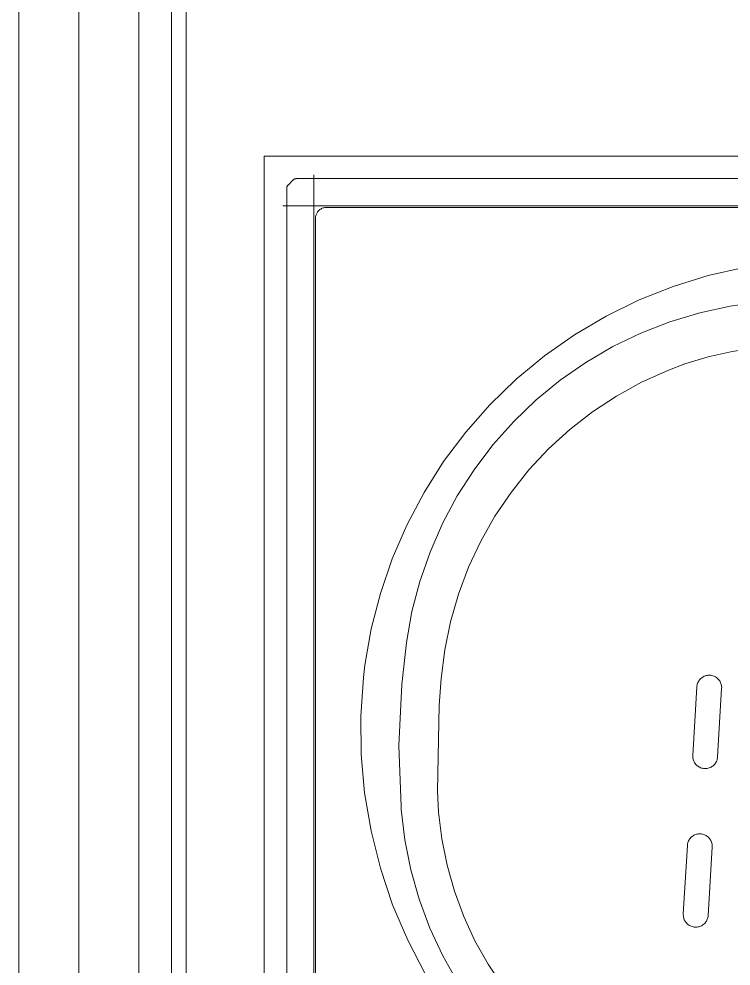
# Model space of a CAD drawing. Units: millimetres at full size, sheet at 1:30. Extents: x -17796 to 21385, y -23279 to 7734.
# Drawn here: x 19446 to 19903, y 1662 to 2270 of the extents above; entities that cross this region are included whole.
import ezdxf

# ---------------------------------------------------------------- set-up
doc = ezdxf.new("R2010")
doc.units = ezdxf.units.MM
doc.header["$LTSCALE"] = 30
doc.linetypes.add('USER9', pattern=[2.3, 2, -0.1, 0.1, -0.1])
for name, color, linetype, lineweight in [('0-1_(W)電灯', 253, 'Continuous', 18), ('0-A_RC壁', 21, 'Continuous', 18), ('0-C_0_4P', 4, 'Continuous', 18), ('0-D_破線', 30, 'Continuous', 18), ('1-F_衛生陶器・住設', 2, 'USER9', 18)]:
    doc.layers.add(name, color=color, linetype=linetype, lineweight=lineweight)

msp = doc.modelspace()

# ---------------------------------------------------------------- linework, layer by layer
at = {"layer": '0-1_(W)電灯'}
for p, q in [((19603.07, 1012.46), (19603.07, 2181.96)), ((20784.07, 2181.96), (19603.07, 2181.96)), ((19618.45, 2163.33), (19621.69, 2166.58)), ((20784.07, 2167.46), (19623.81, 2167.46)), ((20784.07, 2167.46), (19632.57, 2167.46)), ((19635.07, 2149.96), (19635.07, 2169.96)), ((19617.57, 2161.21), (19617.57, 2152.45)), ((19617.57, 2152.45), (19617.57, 1510.96)), ((19617.57, 1510.96), (19617.57, 2152.45)), ((19635.07, 2149.96), (19615.07, 2149.96)), ((19635.07, 2149.96), (19935.07, 2149.96)), ((19635.07, 1449.96), (19635.07, 2149.96)), ((20784.07, 2148.95), (19643.08, 2148.95)), ((19636.08, 1455.72), (19636.08, 2141.95)), ((19878.39, 1797.24), (19881, 1841.16)), ((19896.97, 1840.21), (19894.36, 1796.29)), ((19896.98, 1840.84), (19896.97, 1840.21)), ((19878.37, 1796.61), (19878.39, 1797.24)), ((19872.34, 1695.41), (19874.95, 1739.34)), ((19890.93, 1739.01), (19890.92, 1738.39)), ((19890.92, 1738.39), (19888.31, 1694.46)), ((19872.32, 1694.79), (19872.34, 1695.41))]:
    msp.add_line(p, q, dxfattribs=at)
for points in [[(19621.69, 2166.58), (19621.86, 2166.74), (19622.05, 2166.88), (19622.24, 2167.01), (19622.45, 2167.13), (19622.66, 2167.23), (19622.88, 2167.31), (19623.11, 2167.37), (19623.34, 2167.42), (19623.58, 2167.45), (19623.81, 2167.46)], [(19617.57, 2161.21), (19617.58, 2161.45), (19617.61, 2161.68), (19617.65, 2161.91), (19617.72, 2162.14), (19617.8, 2162.36), (19617.9, 2162.57), (19618.01, 2162.78), (19618.14, 2162.98), (19618.29, 2163.16), (19618.45, 2163.33)], [(19636.08, 2141.95), (19636.1, 2142.5), (19636.16, 2143.04), (19636.27, 2143.58), (19636.42, 2144.11), (19636.61, 2144.63), (19636.84, 2145.12), (19637.11, 2145.6), (19637.41, 2146.06), (19637.75, 2146.49), (19638.13, 2146.9), (19638.53, 2147.27), (19638.96, 2147.61), (19639.42, 2147.91), (19639.9, 2148.18), (19640.4, 2148.41), (19640.91, 2148.6), (19641.44, 2148.75), (19641.98, 2148.86), (19642.53, 2148.92), (19643.08, 2148.95)], [(19667.87, 1855.15), (19671.92, 1878.35), (19677.78, 1901.17), (19685.41, 1923.46), (19694.76, 1945.07), (19705.78, 1965.89), (19718.4, 1985.78), (19732.55, 2004.62), (19748.12, 2022.29), (19765.04, 2038.68), (19783.19, 2053.7), (19802.46, 2067.25), (19822.73, 2079.24), (19843.89, 2089.6), (19865.79, 2098.27), (19888.3, 2105.2), (19911.29, 2110.34), (19934.61, 2113.66), (19954.69, 2115.04)], [(19694.48, 1869.77), (19698.02, 1889.48), (19703.1, 1908.85), (19709.68, 1927.76), (19717.72, 1946.1), (19727.18, 1963.75), (19737.99, 1980.6), (19750.09, 1996.55), (19763.41, 2011.5), (19777.85, 2025.37), (19793.34, 2038.05), (19809.78, 2049.49), (19827.07, 2059.59), (19845.09, 2068.31), (19863.74, 2075.59), (19882.91, 2081.38), (19902.47, 2085.65), (19922.31, 2088.38), (19937.53, 2089.4)], [(19873.38, 2048.54), (19888.39, 2053.14), (19903.72, 2056.55), (19919.27, 2058.74), (19934.95, 2059.71), (19950.65, 2059.44), (19966.17, 2057.96)], [(19716.81, 1846.59), (19719.09, 1864.9), (19722.8, 1882.97), (19727.92, 1900.7), (19734.41, 1917.98), (19742.23, 1934.68), (19751.35, 1950.73), (19761.69, 1966.01), (19773.21, 1980.43), (19785.81, 1993.9), (19799.44, 2006.35), (19814, 2017.68), (19829.4, 2027.84), (19845.56, 2036.76), (19862.36, 2044.38), (19873.38, 2048.54)], [(19691.03, 1764.31), (19689.71, 1803.55), (19691.47, 1842.77), (19694.48, 1869.77)], [(19719.9, 1635.63), (19706.77, 1656.59), (19695.33, 1678.52), (19685.63, 1701.28), (19677.76, 1724.72), (19671.75, 1748.71), (19667.64, 1773.1), (19665.45, 1797.74), (19665.2, 1822.47), (19666.9, 1847.15), (19667.87, 1855.15)], [(19881, 1841.16), (19881.06, 1841.78), (19881.17, 1842.4), (19881.33, 1843.01), (19881.53, 1843.6), (19881.79, 1844.18), (19882.08, 1844.73), (19882.42, 1845.26), (19882.8, 1845.76), (19883.22, 1846.23), (19883.67, 1846.67), (19884.16, 1847.06), (19884.67, 1847.42), (19885.21, 1847.74), (19885.78, 1848.01), (19886.36, 1848.24), (19886.97, 1848.43), (19887.58, 1848.56), (19888.2, 1848.65), (19888.83, 1848.68), (19889.46, 1848.67), (19890.08, 1848.61), (19890.7, 1848.5), (19891.31, 1848.34), (19891.9, 1848.13), (19892.48, 1847.88), (19893.03, 1847.58), (19893.56, 1847.25), (19894.06, 1846.87), (19894.53, 1846.45), (19894.96, 1846), (19895.36, 1845.51), (19895.72, 1844.99), (19896.04, 1844.45), (19896.31, 1843.89), (19896.54, 1843.3), (19896.72, 1842.7), (19896.86, 1842.09), (19896.94, 1841.46), (19896.98, 1840.84)], [(19714.43, 1774.29), (19715.55, 1829.24), (19716.81, 1846.59)], [(19894.36, 1796.29), (19894.3, 1795.66), (19894.19, 1795.04), (19894.03, 1794.44), (19893.82, 1793.84), (19893.57, 1793.27), (19893.27, 1792.71), (19892.93, 1792.18), (19892.55, 1791.68), (19892.14, 1791.21), (19891.68, 1790.78), (19891.2, 1790.38), (19890.68, 1790.02), (19890.14, 1789.7), (19889.57, 1789.43), (19888.99, 1789.2), (19888.39, 1789.02), (19887.77, 1788.89), (19887.15, 1788.8), (19886.53, 1788.76), (19885.9, 1788.78), (19885.27, 1788.84), (19884.65, 1788.95), (19884.05, 1789.11), (19883.45, 1789.31), (19882.88, 1789.56), (19882.32, 1789.86), (19881.79, 1790.2), (19881.29, 1790.58), (19880.82, 1791), (19880.39, 1791.45), (19879.99, 1791.94), (19879.63, 1792.45), (19879.31, 1792.99), (19879.04, 1793.56), (19878.81, 1794.14), (19878.63, 1794.74), (19878.5, 1795.36), (19878.41, 1795.98), (19878.37, 1796.61)], [(19900.32, 1561.07), (19883.37, 1564.41), (19866.74, 1569.07), (19850.52, 1575.02), (19834.82, 1582.23), (19819.74, 1590.65), (19805.36, 1600.22), (19791.78, 1610.89), (19779.07, 1622.6), (19767.33, 1635.27), (19756.61, 1648.81), (19746.99, 1663.16), (19738.53, 1678.22), (19731.27, 1693.9), (19725.26, 1710.09), (19720.55, 1726.71), (19717.15, 1743.65), (19715.09, 1760.8), (19714.43, 1774.29)], [(19901.74, 1535.54), (19882.48, 1539.33), (19863.58, 1544.62), (19845.15, 1551.38), (19827.3, 1559.56), (19810.16, 1569.12), (19793.82, 1580), (19778.38, 1592.12), (19763.94, 1605.41), (19750.58, 1619.8), (19738.4, 1635.19), (19727.46, 1651.5), (19717.84, 1668.6), (19709.58, 1686.41), (19702.75, 1704.82), (19697.39, 1723.7), (19693.52, 1742.94), (19691.17, 1762.43), (19691.03, 1764.31)], [(19874.95, 1739.34), (19875.01, 1739.96), (19875.12, 1740.58), (19875.28, 1741.19), (19875.49, 1741.78), (19875.74, 1742.36), (19876.03, 1742.91), (19876.37, 1743.44), (19876.75, 1743.94), (19877.17, 1744.41), (19877.62, 1744.84), (19878.11, 1745.24), (19878.62, 1745.6), (19879.17, 1745.92), (19879.73, 1746.19), (19880.32, 1746.42), (19880.92, 1746.6), (19881.53, 1746.74), (19882.15, 1746.82), (19882.78, 1746.86), (19883.41, 1746.85), (19884.03, 1746.79), (19884.65, 1746.67), (19885.26, 1746.52), (19885.85, 1746.31), (19886.43, 1746.06), (19886.98, 1745.76), (19887.51, 1745.42), (19888.01, 1745.04), (19888.48, 1744.63), (19888.92, 1744.17), (19889.31, 1743.69), (19889.67, 1743.17), (19889.99, 1742.63), (19890.26, 1742.06), (19890.49, 1741.48), (19890.68, 1740.88), (19890.81, 1740.26), (19890.9, 1739.64), (19890.93, 1739.01)], [(19888.31, 1694.46), (19888.25, 1693.84), (19888.14, 1693.22), (19887.98, 1692.61), (19887.77, 1692.02), (19887.52, 1691.44), (19887.22, 1690.89), (19886.88, 1690.36), (19886.51, 1689.86), (19886.09, 1689.39), (19885.63, 1688.96), (19885.15, 1688.56), (19884.63, 1688.2), (19884.09, 1687.88), (19883.53, 1687.61), (19882.94, 1687.38), (19882.34, 1687.2), (19881.73, 1687.06), (19881.1, 1686.98), (19880.48, 1686.94), (19879.85, 1686.95), (19879.22, 1687.01), (19878.61, 1687.13), (19878, 1687.28), (19877.4, 1687.49), (19876.83, 1687.74), (19876.28, 1688.04), (19875.75, 1688.38), (19875.25, 1688.76), (19874.78, 1689.17), (19874.34, 1689.63), (19873.94, 1690.11), (19873.58, 1690.63), (19873.27, 1691.17), (19872.99, 1691.74), (19872.76, 1692.32), (19872.58, 1692.92), (19872.45, 1693.54), (19872.36, 1694.16), (19872.32, 1694.79)]]:
    msp.add_lwpolyline(points, dxfattribs=at)
at = {"layer": '0-A_RC壁'}
msp.add_line((19484.07, 2430.96), (19484.07, -4319.04), dxfattribs=at)
at = {"layer": '0-C_0_4P'}
for p, q in [((19543.57, 2430.96), (19543.57, -4319.04)), ((19553.07, 2430.96), (19553.07, -4319.04))]:
    msp.add_line(p, q, dxfattribs=at)
at = {"layer": '0-D_破線'}
for p, q in [((19445.57, 2430.96), (19445.57, -4319.04)), ((19522.57, 2430.96), (19522.57, -4319.04))]:
    msp.add_line(p, q, dxfattribs=at)
at = {"layer": '1-F_衛生陶器・住設'}
msp.add_line((19484.07, 5031.57), (19484.07, -8088.63), dxfattribs=at)

doc.saveas('drawing.dxf')
